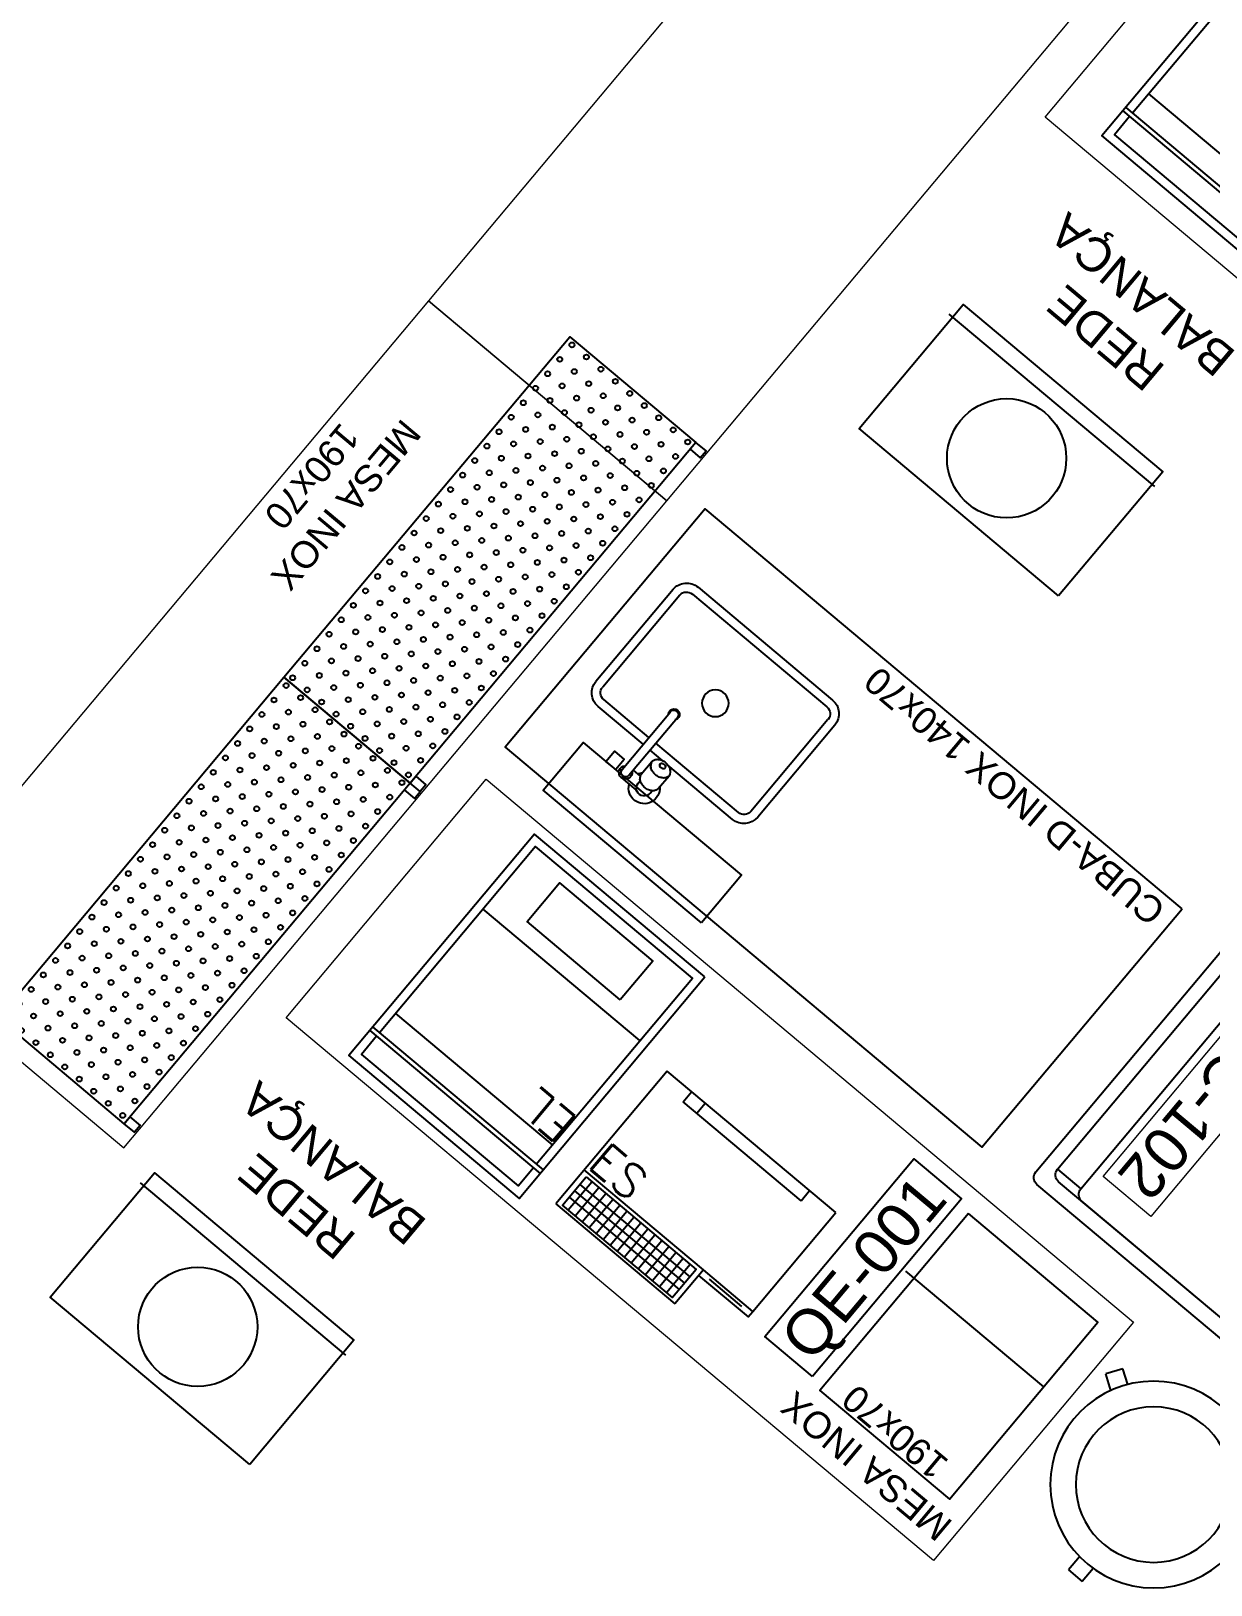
# Model space of a CAD drawing. Header units: metres. Extents: x 822482 to 822767, y 9662202 to 9662512.
# Drawn here: x 822695.719 to 822698.372, y 9662401.531 to 9662405.026 of the extents above; entities that cross this region are included whole.
import ezdxf
from ezdxf.enums import TextEntityAlignment as Align

# ---------------------------------------------------------------- set-up
doc = ezdxf.new("R2010")
doc.units = ezdxf.units.M
for name, color, linetype, lineweight in [('20006_ARQ_1400_3PV$0$I-PONTO-ELE', 114, 'Continuous', 0), ('ARQ_NE_MOBILIÁRIOS', 251, 'Continuous', 0), ('JK_LAYOUT', 250, 'Continuous', 0)]:
    doc.layers.add(name, color=color, linetype=linetype, lineweight=lineweight)
doc.layers.add('ARQ_NE_COTAS', color=7, linetype='Continuous', true_color=0x000000)
doc.layers.add('ARQ_NE_EQUIPAMENTOS', color=7, linetype='Continuous')
doc.layers.add('INOX_MOB', color=252, linetype='Continuous')
doc.layers.add('ARQ_NE_INOX', color=7, linetype='Continuous', lineweight=0, true_color=0x0032c7)
doc.styles.add('20006_ARQ_1400_3PV$0$ROMANS', font='romans.shx')
doc.styles.add('Arial', font='arial.ttf', dxfattribs={"height": 0.6})
doc.styles.get("Standard").update_dxf_attribs({"font": 'arial.ttf'})

# ---------------------------------------------------------------- blocks, each defined once
blk = doc.blocks.new('20006_ARQ_1400_3PV$0$IC-001')
at = {"color": 0}
for p, q in [((0.1973, 0.3872), (0.1973, 0.4254)), ((0.1973, 0.4254), (0.2373, 0.4254)), ((0.2373, 0.3872), (0.2373, 0.4254)), ((0.0107, 0.0549), (-0.022, 0.0334)), ((0.432, 0.0577), (0.4647, 0.0362)), ((0.4427, 0.0028), (0.4647, 0.0362)), ((0, 0), (-0.022, 0.0334)), ((0.031, 0.0204), (0, 0)), ((0.4117, 0.0232), (0.4427, 0.0028))]:
    blk.add_line(p, q, dxfattribs=at)
for radius in [0.2325, 0.175]:
    blk.add_circle((0.2204, 0.1553), radius, dxfattribs=at)
blk = doc.blocks.new('20006_ARQ_1400_3PV$0$IPL-001')
at = {"color": 0}
for points in [[(0, 0), (1, 0), (1, -0.37), (0, -0.37)], [(0, -0.37), (0.02, -0.37), (0.02, -0.4), (0, -0.4)], [(1, -0.37), (0.98, -0.37), (0.98, -0.4), (1, -0.4)]]:
    blk.add_lwpolyline(points, close=True, dxfattribs=at)
for centre in [(0.0119, -0.0156), (0.0544, -0.0156), (0.0969, -0.0156), (0.1394, -0.0156), (0.1819, -0.0156), (0.2244, -0.0156), (0.2668, -0.0156), (0.3093, -0.0156), (0.3518, -0.0156), (0.3943, -0.0156), (0.4368, -0.0156), (0.4792, -0.0156), (0.5217, -0.0156), (0.5642, -0.0156), (0.6067, -0.0156), (0.6492, -0.0156), (0.6917, -0.0156), (0.7341, -0.0156), (0.7766, -0.0156), (0.8191, -0.0156), (0.8616, -0.0156), (0.9041, -0.0156), (0.9465, -0.0156), (0.989, -0.0156), (0.0119, -0.0581), (0.0544, -0.0581), (0.0969, -0.0581), (0.1394, -0.0581), (0.1819, -0.0581), (0.2244, -0.0581), (0.2668, -0.0581), (0.3093, -0.0581), (0.3518, -0.0581), (0.3943, -0.0581), (0.4368, -0.0581), (0.4792, -0.0581), (0.5217, -0.0581), (0.5642, -0.0581), (0.6067, -0.0581), (0.6492, -0.0581), (0.6917, -0.0581), (0.7341, -0.0581), (0.7766, -0.0581), (0.8191, -0.0581), (0.8616, -0.0581), (0.9041, -0.0581), (0.9465, -0.0581), (0.989, -0.0581), (0.0119, -0.1006), (0.0544, -0.1006), (0.0969, -0.1006), (0.1394, -0.1006), (0.1819, -0.1006), (0.2244, -0.1006), (0.2668, -0.1006), (0.3093, -0.1006), (0.3518, -0.1006), (0.3943, -0.1006), (0.4368, -0.1006), (0.4792, -0.1006), (0.5217, -0.1006), (0.5642, -0.1006), (0.6067, -0.1006), (0.6492, -0.1006), (0.6917, -0.1006), (0.7341, -0.1006), (0.7766, -0.1006), (0.8191, -0.1006), (0.8616, -0.1006), (0.9041, -0.1006), (0.9465, -0.1006), (0.989, -0.1006), (0.0119, -0.1431), (0.0544, -0.1431), (0.0969, -0.1431), (0.1394, -0.1431), (0.1819, -0.1431), (0.2244, -0.1431), (0.2668, -0.1431), (0.3093, -0.1431), (0.3518, -0.1431), (0.3943, -0.1431), (0.4368, -0.1431), (0.4792, -0.1431), (0.5217, -0.1431), (0.5642, -0.1431), (0.6067, -0.1431), (0.6492, -0.1431), (0.6917, -0.1431), (0.7341, -0.1431), (0.7766, -0.1431), (0.8191, -0.1431), (0.8616, -0.1431), (0.9041, -0.1431), (0.9465, -0.1431), (0.989, -0.1431), (0.0119, -0.1855), (0.0544, -0.1855), (0.0969, -0.1855), (0.1394, -0.1855), (0.1819, -0.1855), (0.2244, -0.1855), (0.2668, -0.1855), (0.3093, -0.1855), (0.3518, -0.1855), (0.3943, -0.1855), (0.4368, -0.1855), (0.4792, -0.1855), (0.5217, -0.1855), (0.5642, -0.1855), (0.6067, -0.1855), (0.6492, -0.1855), (0.6917, -0.1855), (0.7341, -0.1855), (0.7766, -0.1855), (0.8191, -0.1855), (0.8616, -0.1855), (0.9041, -0.1855), (0.9465, -0.1855), (0.989, -0.1855), (0.0119, -0.228), (0.0544, -0.228), (0.0969, -0.228), (0.1394, -0.228), (0.1819, -0.228), (0.2244, -0.228), (0.2668, -0.228), (0.3093, -0.228), (0.3518, -0.228), (0.3943, -0.228), (0.4368, -0.228), (0.4792, -0.228), (0.5217, -0.228), (0.5642, -0.228), (0.6067, -0.228), (0.6492, -0.228), (0.6917, -0.228), (0.7341, -0.228), (0.7766, -0.228), (0.8191, -0.228), (0.8616, -0.228), (0.9041, -0.228), (0.9465, -0.228), (0.989, -0.228), (0.0119, -0.2705), (0.0544, -0.2705), (0.0969, -0.2705), (0.1394, -0.2705), (0.1819, -0.2705), (0.2244, -0.2705), (0.2668, -0.2705), (0.3093, -0.2705), (0.3518, -0.2705), (0.3943, -0.2705), (0.4368, -0.2705), (0.4792, -0.2705), (0.5217, -0.2705), (0.5642, -0.2705), (0.6067, -0.2705), (0.6492, -0.2705), (0.6917, -0.2705), (0.7341, -0.2705), (0.7766, -0.2705), (0.8191, -0.2705), (0.8616, -0.2705), (0.9041, -0.2705), (0.9465, -0.2705), (0.989, -0.2705), (0.0119, -0.313), (0.0544, -0.313), (0.0969, -0.313), (0.1394, -0.313), (0.1819, -0.313), (0.2244, -0.313), (0.2668, -0.313), (0.3093, -0.313), (0.3518, -0.313), (0.3943, -0.313), (0.4368, -0.313), (0.4792, -0.313), (0.5217, -0.313), (0.5642, -0.313), (0.6067, -0.313), (0.6492, -0.313), (0.6917, -0.313), (0.7341, -0.313), (0.7766, -0.313), (0.8191, -0.313), (0.8616, -0.313), (0.9041, -0.313), (0.9465, -0.313), (0.989, -0.313), (0.0119, -0.3555), (0.0544, -0.3555), (0.0969, -0.3555), (0.1394, -0.3555), (0.1819, -0.3555), (0.2244, -0.3555), (0.2668, -0.3555), (0.3093, -0.3555), (0.3518, -0.3555), (0.3943, -0.3555), (0.4368, -0.3555), (0.4792, -0.3555), (0.5217, -0.3555), (0.5642, -0.3555), (0.6067, -0.3555), (0.6492, -0.3555), (0.6917, -0.3555), (0.7341, -0.3555), (0.7766, -0.3555), (0.8191, -0.3555), (0.8616, -0.3555), (0.9041, -0.3555), (0.9465, -0.3555), (0.989, -0.3555)]:
    blk.add_circle(centre, 0.00562, dxfattribs=at)
blk = doc.blocks.new('20006_ARQ_1400_3PV$0$QEM-062')
at = {"color": 0, "linetype": 'ByBlock'}
for points in [[(0, -0.65), (0.5, -0.65), (0.5, 0), (0, 0)], [(0.1127, -0.4884), (0.3866, -0.4884), (0.3866, -0.6023), (0.1127, -0.6023)]]:
    blk.add_lwpolyline(points, close=True, dxfattribs=at)
for points in [[(0.48, -0.0735), (0.48, -0.02), (0.02, -0.02), (0.02, -0.0735)], [(0.5, -0.0735), (0, -0.0735)], [(0.5, -0.0835), (0, -0.0835)], [(0.02, -0.0835), (0.02, -0.63), (0.48, -0.63), (0.48, -0.0835)], [(0.02, -0.1406), (0.48, -0.1406)], [(0.02, -0.4463), (0.48, -0.4463)]]:
    blk.add_lwpolyline(points, dxfattribs=at)
at = {"layer": '20006_ARQ_1400_3PV$0$I-PONTO-ELE', "color": 0, "style": '20006_ARQ_1400_3PV$0$ROMANS'}
blk.add_text('EL', height=0.075, dxfattribs=at).set_placement((0.0116, -0.2223))
blk = doc.blocks.new('20006_ARQ_1400_3PV$0$B-025')
at = {"color": 0, "linetype": 'ByBlock'}
for p, q in [((0.495, 0), (0, 0)), ((0, 0), (0, -0.39)), ((0.495, -0.29), (0.495, 0)), ((0.4182, -0.03), (0.072, -0.03)), ((0, -0.39), (0.3496, -0.39))]:
    blk.add_line(p, q, dxfattribs=at)
for points in [[(0.072, -0.03), (0.072, 0)], [(0.112, -0.03), (0.112, 0)], [(0.4182, -0.03), (0.4182, 0)], [(0.3496, -0.29), (0, -0.29)], [(0.0301, -0.3824), (0.0301, -0.2996)], [(0.0507, -0.3824), (0.0507, -0.2996)], [(0.0713, -0.3824), (0.0713, -0.2996)], [(0.0919, -0.3824), (0.0919, -0.2996)], [(0.1125, -0.3824), (0.1125, -0.2996)], [(0.1331, -0.3824), (0.1331, -0.2996)], [(0.1537, -0.3824), (0.1537, -0.2996)], [(0.1743, -0.3824), (0.1743, -0.2996)], [(0.195, -0.3824), (0.195, -0.2996)], [(0.2156, -0.3824), (0.2156, -0.2996)], [(0.2362, -0.3824), (0.2362, -0.2996)], [(0.2568, -0.3824), (0.2568, -0.2996)], [(0.2774, -0.3824), (0.2774, -0.2996)], [(0.298, -0.3824), (0.298, -0.2996)], [(0.3186, -0.3824), (0.3186, -0.2996)], [(0.495, -0.29), (0.3496, -0.29), (0.3496, -0.39)], [(0.3496, -0.3065), (0.495, -0.3065), (0.495, -0.29)], [(0.3731, -0.2979), (0.4687, -0.2979)], [(0.0133, -0.3214), (0.3366, -0.3214)], [(0.0133, -0.34), (0.3366, -0.34)], [(0.0133, -0.3586), (0.3366, -0.3586)]]:
    blk.add_lwpolyline(points, dxfattribs=at)
blk.add_lwpolyline([(0.0133, -0.2996), (0.3366, -0.2996), (0.3366, -0.3824), (0.0133, -0.3824)], close=True, dxfattribs=at)
at = {"layer": '20006_ARQ_1400_3PV$0$I-PONTO-ELE', "style": '20006_ARQ_1400_3PV$0$ROMANS'}
blk.add_text('ES', height=0.075, dxfattribs=at).set_placement((-0.0012, -0.2804))
blk = doc.blocks.new('20006_ARQ_1400_3PV$0$IC-102')
at = {"color": 0}
for p, q in [((0.0546, 0.6087), (0.0546, 0.5404)), ((0.7778, 0.6087), (0.7778, 0.5404)), ((0.0546, 0.0206), (0.0546, 0.0889)), ((0.7778, 0.0206), (0.7778, 0.0889))]:
    blk.add_line(p, q, dxfattribs=at)
for points in [[(0.0187, 0.6422), (0.8137, 0.6422, -0.414214), (0.8337, 0.6222), (0.8337, 0.0072, -0.414214), (0.8137, -0.0128), (0.0187, -0.0128, -0.414214), (-0.0013, 0.0072), (-0.0013, 0.6222, -0.414214)], [(0.0546, 0.6087), (0.7789, 0.6087, -0.414214), (0.7989, 0.5887), (0.7989, 0.0435, -0.414214), (0.7789, 0.0235), (0.0546, 0.0235, -0.414214), (0.0346, 0.0435), (0.0346, 0.5887, -0.414214)], [(0.0546, 0.5404), (0.7789, 0.5404, -0.414214), (0.7989, 0.5204), (0.7989, 0.1097, -0.414214), (0.7789, 0.0897), (0.0546, 0.0897, -0.414214), (0.0346, 0.1097), (0.0346, 0.5204, -0.414214)]]:
    blk.add_lwpolyline(points, format="xyb", close=True, dxfattribs=at)
for points in [[(0.8668, 0.6158), (0.8337, 0.6158), (0.8337, 0.5934), (0.8668, 0.5934)], [(0.9212, 0.5409), (0.9437, 0.5409), (0.9437, 0.0931), (0.9212, 0.0931)], [(0.8668, 0.0158), (0.8337, 0.0158), (0.8337, 0.0383), (0.8668, 0.0383)]]:
    blk.add_lwpolyline(points, close=True, dxfattribs=at)
blk.add_circle((0.4167, 0.315), 0.00972, dxfattribs=at)
for centre, radius, start, end in [((0.8679, 0.54), 0.0758, 0.6485, 90.7832), ((0.8687, 0.5409), 0.0525, 359.9644, 92.0024), ((0.8687, 0.0907), 0.0525, 267.9976, 0.0356), ((0.8679, 0.0916), 0.0758, 269.2168, 359.3515)]:
    blk.add_arc(centre, radius, start, end, dxfattribs=at)
blk = doc.blocks.new('20006_ARQ_1400_3PV$0$QE-001')
at = {"color": 0}
blk.add_lwpolyline([(0, -0.38), (0.52, -0.38), (0.52, 0), (0, 0)], close=True, dxfattribs=at)
blk = doc.blocks.new('20006_ARQ_1400_3PV$0$QES-011')
at = {"color": 0}
for points in [[(0, 0.14), (0.465, 0.14), (0.465, 0), (0, 0)], [(0.3695, 0), (0.3983, 0), (0.3983, -0.03), (0.3695, -0.03)]]:
    blk.add_lwpolyline(points, close=True, dxfattribs=at)
blk = doc.blocks.new('pia')
for p, q in [((198164.95, 321092.91), (198191.95, 321092.89)), ((198164.95, 321090.91), (198191.95, 321090.89)), ((198160.95, 321088.91), (198160.93, 321049.41)), ((198162.95, 321088.91), (198162.93, 321049.41)), ((198193.94, 321075.64), (198193.95, 321088.89)), ((198195.94, 321075.64), (198195.95, 321088.89)), ((198203.35, 321073.63), (198186.35, 321073.65)), ((198203.36, 321075.63), (198186.36, 321075.65)), ((198193.93, 321049.39), (198193.94, 321073.64)), ((198195.94, 321069.88), (198195.94, 321073.64)), ((198201.85, 321073.64), (198201.85, 321071.55)), ((198204.85, 321074.63), (198204.85, 321070.28)), ((198201.39, 321071.64), (198197.63, 321071.64)), ((198203.35, 321070.88), (198202.65, 321070.89)), ((198195.93, 321049.39), (198195.94, 321068.4)), ((198201.39, 321066.64), (198197.63, 321066.64)), ((198203.35, 321067.38), (198202.65, 321067.39)), ((198164.93, 321047.41), (198191.93, 321047.39)), ((198164.93, 321045.41), (198191.93, 321045.39))]:
    blk.add_line(p, q)
for points in [[(198197.63, 321071.64, 0.133256), (198196.99, 321071.47, 0.106756), (198196.38, 321070.91, 0.082828), (198196, 321070.13, 0.071352), (198195.86, 321069.14, 0.071352), (198196, 321068.15, 0.082828), (198196.38, 321067.37, 0.106756), (198196.98, 321066.81, 0.133256), (198197.63, 321066.64, 0.133256), (198198.27, 321066.81, 0.106756), (198198.88, 321067.37, 0.082828), (198199.25, 321068.15, 0.071352), (198199.4, 321069.14, 0.071352), (198199.25, 321070.13, 0.082828), (198198.88, 321070.91, 0.106756), (198198.27, 321071.46, 0.133256)], [(198196.88, 321068.39, 0.133256), (198197.07, 321068.44, 0.106756), (198197.25, 321068.61, 0.082828), (198197.37, 321068.84, 0.071352), (198197.41, 321069.14, 0.071352), (198197.37, 321069.44, 0.082828), (198197.25, 321069.67, 0.106756), (198197.07, 321069.84, 0.133256), (198196.88, 321069.89, 0.133256), (198196.69, 321069.84, 0.106756), (198196.5, 321069.67, 0.082828), (198196.39, 321069.44, 0.071352), (198196.35, 321069.14, 0.071352), (198196.39, 321068.84, 0.082828), (198196.5, 321068.61, 0.106756), (198196.69, 321068.44, 0.133256)]]:
    blk.add_lwpolyline(points, format="xyb", close=True)
blk.add_lwpolyline([(198201.39, 321066.64, 0.133256), (198202.03, 321066.81, 0.106756), (198202.64, 321067.37, 0.082828), (198203.01, 321068.14, 0.071352), (198203.16, 321069.14, 0.071352), (198203.01, 321070.13, 0.082828), (198202.64, 321070.9, 0.106756), (198202.03, 321071.46, 0.133256), (198201.39, 321071.64, 0.133256)], format="xyb")
blk.add_circle((198178.44, 321069.15), 3)
for centre, radius, start, end in [((198164.95, 321088.91), 4, 89.961, 179.961), ((198164.95, 321088.91), 2, 89.989, 179.961), ((198191.95, 321088.89), 4, 359.961, 89.961), ((198191.95, 321088.89), 2, 359.961, 89.961), ((198186.35, 321074.65), 1.25, 53.0911, 306.8309), ((198186.35, 321074.65), 1, 89.9611, 269.9611), ((198203.35, 321074.63), 1.5, 221.7713, 138.1507), ((198203.35, 321074.63), 1, 269.9612, 89.9612), ((198203.35, 321069.13), 3.5, 115.3379, 134.3763), ((198203.35, 321069.13), 3.5, 225.5457, 64.5841), ((198203.35, 321069.13), 1.75, 30.9637, 89.961), ((198203.35, 321069.13), 1.75, 269.961, 24.581), ((198205.85, 321070.28), 1, 179.961, 204.581), ((198164.93, 321049.41), 4, 179.961, 269.961), ((198164.93, 321049.41), 2, 179.961, 269.961), ((198191.93, 321049.39), 4, 269.961, 359.961), ((198191.93, 321049.39), 2, 269.961, 359.961)]:
    blk.add_arc(centre, radius, start, end)
blk = doc.blocks.new('*U382')
at = {"layer": 'INOX_MOB'}
blk.add_lwpolyline([(1.2, -0.7), (0, -0.7), (0, 0), (1.2, 0)], close=True, dxfattribs=at)
at = {"layer": 'INOX_MOB', "xscale": 0.01, "yscale": 0.01, "zscale": 0.01, "rotation": 90.02912588186452}
blk.add_blockref('pia', (3211.9974, -1980.5316), dxfattribs=at)
blk = doc.blocks.new('*U389')
at = {"layer": 'ARQ_NE_INOX'}
blk.add_lwpolyline([(1.9, -0.7), (0, -0.7), (0, 0), (1.9, 0)], close=True, dxfattribs=at)
blk = doc.blocks.new('*U390')
at = {"layer": 'INOX_MOB'}
blk.add_lwpolyline([(1.4, -0.7), (0, -0.7), (0, 0), (1.4, 0)], close=True, dxfattribs=at)
at = {"layer": 'INOX_MOB', "xscale": 0.01, "yscale": 0.01, "zscale": 0.01, "rotation": 90.02912588186452}
blk.add_blockref('pia', (3211.9974, -1980.5316), dxfattribs=at)
blk = doc.blocks.new('*U384')
at = {"layer": 'ARQ_NE_INOX'}
blk.add_lwpolyline([(1.2, -0.7), (0, -0.7), (0, 0), (1.2, 0)], close=True, dxfattribs=at)
blk = doc.blocks.new('*U392')
at = {"layer": 'ARQ_NE_INOX'}
blk.add_lwpolyline([(1.9, -0.7), (0, -0.7), (0, 0), (1.9, 0)], close=True, dxfattribs=at)
blk = doc.blocks.new('A$C8f1b9c42')
at = {"layer": 'ARQ_NE_EQUIPAMENTOS', "transparency": 33554687}
blk.add_line((303.846, -245.6911), (304.2507, -245.6911), dxfattribs=at)
blk.add_lwpolyline([(304.259, -245.3747), (304.399, -245.3747), (304.399, -245.8962), (304.259, -245.8962), (304.259, -245.3747)], dxfattribs=at)
at = {"layer": 'JK_LAYOUT', "transparency": 33554687}
blk.add_lwpolyline([(304.0478, -246.5988), (303.9078, -246.5988), (303.9078, -246.1395), (304.0478, -246.1395), (304.0478, -246.5988)], dxfattribs=at)
at = {"layer": 'ARQ_NE_EQUIPAMENTOS', "transparency": 33554687}
for name, p, rotation in [('20006_ARQ_1400_3PV$0$IPL-001', (306.1805, -244.8156), 270), ('20006_ARQ_1400_3PV$0$B-025', (304.9511, -245.6908), 179.9932707228174), ('20006_ARQ_1400_3PV$0$QE-001', (303.846, -245.8811), 90), ('20006_ARQ_1400_3PV$0$IPL-001', (306.1805, -245.8156), 270), ('20006_ARQ_1400_3PV$0$IC-102', (303.5279, -246.0313), 270)]:
    blk.add_blockref(name, p, dxfattribs=dict(at, rotation=rotation))
for name, p in [('20006_ARQ_1400_3PV$0$QEM-062', (305.0221, -245.2576)), ('20006_ARQ_1400_3PV$0$QES-011', (305.106, -246.1359)), ('20006_ARQ_1400_3PV$0$QEM-062', (305.0539, -247.9306))]:
    blk.add_blockref(name, p, dxfattribs=at)
at = {"layer": 'ARQ_NE_EQUIPAMENTOS', "transparency": 33554687, "xscale": -0.9999999999999998, "rotation": 359.9999999999999}
blk.add_blockref('20006_ARQ_1400_3PV$0$IC-001', (303.7356, -245.8368), dxfattribs=at)
at = {"layer": 'ARQ_NE_MOBILIÁRIOS', "transparency": 33554687}
for name, p, xscale, rotation in [('*U382', (305.6986, -243.1309), -1, 359.999999969528), ('*U392', (306.4761, -246.6733), -0.9999999999999998, 270.0000006333877), ('*U390', (305.6986, -246.0147), -1, 359.999999969528), ('*U392', (306.4761, -248.5733), -0.9999999999999998, 270.0000006333877)]:
    blk.add_blockref(name, p, dxfattribs=dict(at, xscale=xscale, rotation=rotation))
at = {"layer": 'ARQ_NE_MOBILIÁRIOS', "transparency": 33554687, "rotation": 180}
for name, p in [('*U389', (305.6845, -245.9323)), ('*U384', (305.6788, -248.5812))]:
    blk.add_blockref(name, p, dxfattribs=at)
at = {"layer": 'ARQ_NE_EQUIPAMENTOS', "transparency": 33554687, "style": 'Arial'}
blk.add_text('QE-001', height=0.1, rotation=270, dxfattribs=at).set_placement((304.329, -245.6354), align=Align.MIDDLE_CENTER)
at = {"layer": 'ARQ_NE_MOBILIÁRIOS', "transparency": 33554687, "char_height": 0.06, "attachment_point": 5, "style": 'Arial'}
for s, insert, width, rotation in [('MESA INOX\\P190x70', (304.0369, -245.348), 0.908935, 360), ('MESA INOX\\P190x70', (306.3727, -246.2019), 0.908935, 90), ('CUBA-D INOX 140x70', (304.7499, -246.6671), 1.002301, 0)]:
    blk.add_mtext(s, dxfattribs=dict(at, insert=insert, width=width, rotation=rotation))
at = {"layer": 'JK_LAYOUT', "transparency": 33554687, "style": 'Arial'}
blk.add_text('IC-102', height=0.1, rotation=90, dxfattribs=at).set_placement((303.9778, -246.3691), align=Align.MIDDLE_CENTER)

msp = doc.modelspace()

# ---------------------------------------------------------------- linework, layer by layer
at = {"layer": 'ARQ_NE_COTAS', "color": 5}
for p, q in [((822698.246, 9662404.0014), (822697.7841, 9662404.3888)), ((822696.4268, 9662402.0479), (822695.9649, 9662402.4354))]:
    msp.add_line(p, q, dxfattribs=at)
for points in [[(822698.03, 9662403.7554), (822697.5814, 9662404.1317), (822697.8156, 9662404.4109), (822698.2642, 9662404.0346)], [(822696.2108, 9662401.802), (822695.7622, 9662402.1782), (822695.9964, 9662402.4575), (822696.445, 9662402.0812)]]:
    msp.add_lwpolyline(points, close=True, dxfattribs=at)
for centre in [(822697.913, 9662404.065), (822696.0938, 9662402.1116)]:
    msp.add_circle(centre, 0.1341, dxfattribs=at)

# ---------------------------------------------------------------- block references
at = {"ltscale": 10, "rotation": 140.0090103764572}
msp.add_blockref('A$C8f1b9c42', (822772.889, 9662018.4697), dxfattribs=at)

# ---------------------------------------------------------------- texts
at = {"layer": 'ARQ_NE_COTAS', "color": 5, "char_height": 0.07625, "attachment_point": 1, "rotation": 140.009}
for insert in [(822698.1231, 9662404.2959), (822696.3038, 9662402.3424)]:
    msp.add_mtext_dynamic_manual_height_columns('\\pxqc;REDE\\PBALANÇA', width=0.031945, gutter_width=0.3812, heights=[0], dxfattribs=dict(at, insert=insert))

doc.saveas('drawing.dxf')
